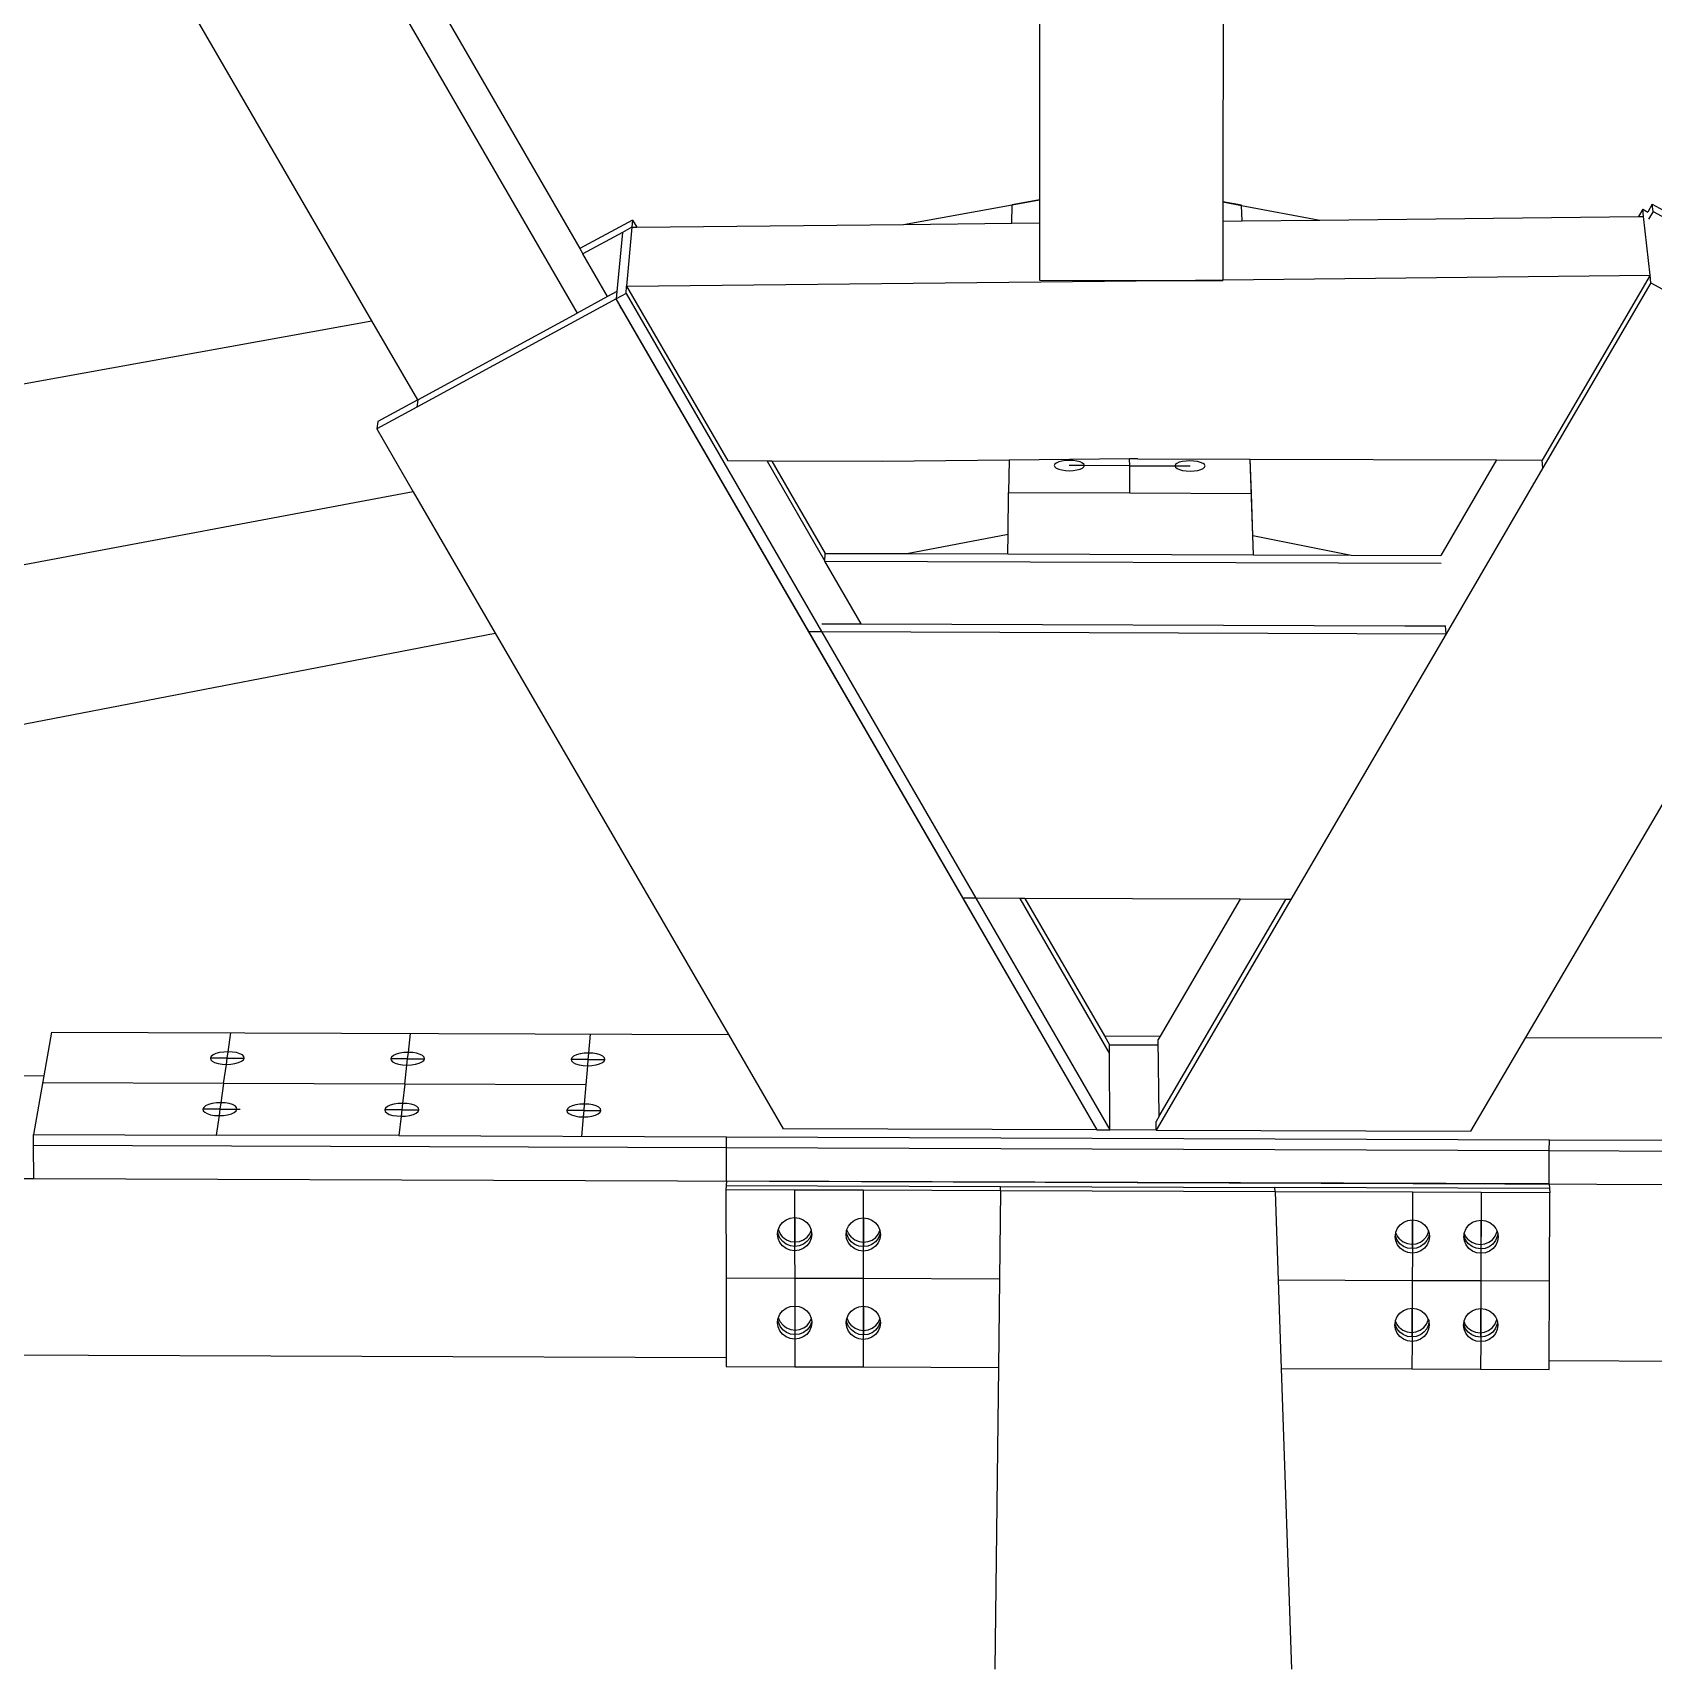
# Model space of a CAD drawing. Extents: x -61 to 68, y -78 to 75.
# Drawn here: x -14.03 to 11.53, y -77.65 to -51.82 of the extents above; entities that cross this region are included whole.
import ezdxf

# ---------------------------------------------------------------- set-up
doc = ezdxf.new("R2010")
doc.units = 0
doc.header["$MEASUREMENT"] = 0
doc.layers.get('0').update_dxf_attribs({"linetype": 'CONTINUOUS'})

msp = doc.modelspace()

# ---------------------------------------------------------------- linework, layer by layer
for p, q in [((-51.089, 22.631), (-5.445, -56.245)), ((-50.451, 22.655), (-5.401, -55.228)), ((-8.684, -56.365), (-52.14, 18.563)), ((1.854, -48.565), (1.85, -54.454)), ((4.756, -48.563), (4.744, -54.489)), ((1.417, -54.532), (1.85, -54.454)), ((1.417, -54.535), (1.85, -54.456)), ((1.85, -54.456), (1.849, -54.822)), ((1.85, -54.454), (1.85, -54.456)), ((5.038, -54.543), (4.744, -54.489)), ((4.744, -54.489), (4.744, -54.491)), ((4.744, -54.491), (5.038, -54.546)), ((4.744, -54.491), (4.744, -54.792)), ((-0.296, -54.845), (1.417, -54.535)), ((1.414, -54.827), (1.417, -54.535)), ((1.417, -54.532), (1.417, -54.535)), ((5.038, -54.546), (5.038, -54.543)), ((5.046, -54.789), (5.038, -54.546)), ((5.038, -54.546), (6.271, -54.776)), ((6.271, -54.776), (11.3, -54.722)), ((11.367, -54.607), (11.3, -54.722)), ((11.3, -54.722), (11.38, -54.722)), ((11.367, -54.607), (11.446, -54.65)), ((11.38, -54.722), (11.367, -54.607)), ((11.484, -55.649), (11.38, -54.722)), ((11.519, -54.525), (11.446, -54.65)), ((11.532, -54.639), (11.459, -54.765)), ((11.519, -54.525), (12.201, -54.901)), ((11.532, -54.639), (11.519, -54.525)), ((11.532, -54.639), (12.154, -54.982)), ((-4.57, -54.776), (-5.401, -55.228)), ((-4.731, -54.973), (-5.353, -55.311)), ((-4.731, -54.973), (-4.816, -55.902)), ((-4.58, -54.89), (-4.731, -54.973)), ((-4.58, -54.89), (-4.663, -55.819)), ((-4.57, -54.776), (-4.58, -54.89)), ((-4.58, -54.89), (-4.504, -54.89)), ((-4.57, -54.776), (-4.504, -54.89)), ((-4.504, -54.89), (-0.296, -54.845)), ((-0.296, -54.845), (1.414, -54.827)), ((1.414, -54.827), (1.849, -54.822)), ((1.849, -54.822), (1.849, -55.723)), ((4.744, -54.792), (4.742, -55.72)), ((4.744, -54.792), (5.046, -54.789)), ((5.046, -54.789), (6.271, -54.776)), ((-5.401, -55.228), (-5.353, -55.311)), ((-4.965, -55.983), (-5.353, -55.311)), ((-4.663, -55.819), (3.879, -55.729)), ((1.849, -55.723), (3.879, -55.729)), ((3.879, -55.729), (4.742, -55.72)), ((3.879, -55.729), (4.742, -55.732)), ((4.742, -55.72), (11.484, -55.649)), ((4.742, -55.72), (4.742, -55.732)), ((11.484, -55.649), (9.782, -58.566)), ((11.497, -55.767), (9.792, -58.687)), ((11.497, -55.767), (11.484, -55.649)), ((11.497, -55.767), (14.647, -57.501)), ((-4.826, -56.02), (-7.975, -57.732)), ((-4.965, -55.983), (-5.445, -56.245)), ((-4.816, -55.902), (-4.965, -55.983)), ((-4.816, -55.902), (-4.826, -56.02)), ((-4.673, -55.937), (-4.826, -56.02)), ((-1.789, -61.272), (-4.826, -56.02)), ((-4.742, -56.176), (-4.826, -56.02)), ((-4.673, -55.937), (-4.663, -55.819)), ((-4.673, -55.937), (-1.587, -61.272)), ((-4.663, -55.819), (-3.067, -58.578)), ((-7.96, -57.612), (-5.445, -56.245)), ((-4.742, -56.176), (2.754, -69.137)), ((-30.903, -60.391), (-8.684, -56.365)), ((-7.96, -57.612), (-8.684, -56.365)), ((-7.975, -57.732), (-8.605, -58.074)), ((-7.96, -57.612), (-8.588, -57.954)), ((-7.96, -57.612), (-7.975, -57.732)), ((-8.588, -57.954), (-8.605, -58.074)), ((-8.605, -58.074), (-8.029, -59.067)), ((-2.447, -58.58), (-3.067, -58.578)), ((-2.447, -58.58), (-1.535, -60.159)), ((-2.371, -58.58), (-2.447, -58.58)), ((-2.371, -58.58), (-1.529, -60.037)), ((-0.627, -58.586), (-2.371, -58.58)), ((1.37, -58.565), (-0.627, -58.586)), ((1.37, -58.565), (1.364, -59.078)), ((3.272, -58.546), (1.37, -58.565)), ((2.091, -58.63), (2.083, -58.651)), ((2.115, -58.611), (2.091, -58.63)), ((2.153, -58.594), (2.115, -58.611)), ((2.202, -58.582), (2.153, -58.594)), ((2.26, -58.574), (2.202, -58.582)), ((2.321, -58.571), (2.26, -58.574)), ((2.383, -58.574), (2.321, -58.571)), ((2.44, -58.582), (2.383, -58.574)), ((2.49, -58.595), (2.44, -58.582)), ((2.527, -58.612), (2.49, -58.595)), ((2.551, -58.631), (2.527, -58.612)), ((2.559, -58.652), (2.551, -58.631)), ((3.404, -58.544), (3.272, -58.546)), ((3.274, -58.654), (3.272, -58.546)), ((3.404, -58.544), (5.175, -58.55)), ((4.019, -58.617), (3.996, -58.636)), ((4.056, -58.6), (4.019, -58.617)), ((4.105, -58.588), (4.056, -58.6)), ((4.163, -58.58), (4.105, -58.588)), ((4.224, -58.577), (4.163, -58.58)), ((4.286, -58.58), (4.224, -58.577)), ((4.343, -58.589), (4.286, -58.58)), ((4.393, -58.601), (4.343, -58.589)), ((4.431, -58.618), (4.393, -58.601)), ((4.455, -58.637), (4.431, -58.618)), ((5.193, -59.09), (5.175, -58.55)), ((5.175, -58.55), (9.06, -58.563)), ((5.226, -60.06), (5.175, -58.55)), ((9.06, -58.563), (8.181, -60.07)), ((9.06, -58.563), (9.782, -58.566)), ((9.792, -58.687), (9.782, -58.566)), ((2.083, -58.651), (2.091, -58.671)), ((2.091, -58.671), (2.115, -58.691)), ((2.115, -58.691), (2.153, -58.708)), ((2.153, -58.708), (2.202, -58.72)), ((2.202, -58.72), (2.26, -58.729)), ((2.26, -58.729), (2.321, -58.732)), ((2.559, -58.652), (2.321, -58.651)), ((2.321, -58.732), (2.383, -58.729)), ((2.383, -58.729), (2.44, -58.721)), ((2.44, -58.721), (2.49, -58.709)), ((2.49, -58.709), (2.528, -58.692)), ((2.528, -58.692), (2.551, -58.673)), ((2.551, -58.673), (2.559, -58.652)), ((3.274, -58.654), (2.559, -58.652)), ((3.278, -59.084), (3.274, -58.654)), ((3.274, -58.654), (3.988, -58.657)), ((3.996, -58.636), (3.988, -58.657)), ((3.988, -58.657), (3.996, -58.677)), ((3.988, -58.657), (4.226, -58.657)), ((3.996, -58.677), (4.021, -58.697)), ((4.021, -58.697), (4.059, -58.714)), ((4.059, -58.714), (4.108, -58.727)), ((4.108, -58.727), (4.166, -58.735)), ((4.166, -58.735), (4.228, -58.738)), ((4.228, -58.738), (4.289, -58.735)), ((4.289, -58.735), (4.347, -58.727)), ((4.347, -58.727), (4.396, -58.715)), ((4.396, -58.715), (4.433, -58.698)), ((4.433, -58.698), (4.456, -58.679)), ((4.464, -58.658), (4.455, -58.637)), ((4.456, -58.679), (4.464, -58.658)), ((9.792, -58.687), (8.264, -61.307)), ((-8.029, -59.067), (-24.283, -62.115)), ((-8.029, -59.067), (-6.736, -61.294)), ((1.356, -59.732), (1.364, -59.078)), ((1.364, -59.078), (3.278, -59.084)), ((3.278, -59.084), (5.193, -59.09)), ((5.216, -59.757), (5.193, -59.09)), ((-0.245, -60.041), (1.356, -59.732)), ((1.353, -60.047), (1.356, -59.732)), ((5.216, -59.757), (6.77, -60.065)), ((5.226, -60.06), (5.216, -59.757)), ((-1.535, -60.159), (-1.529, -60.037)), ((-0.962, -61.149), (-1.535, -60.159)), ((-1.535, -60.159), (8.189, -60.192)), ((-1.529, -60.037), (-0.245, -60.041)), ((-0.245, -60.041), (1.353, -60.047)), ((1.353, -60.047), (5.226, -60.06)), ((5.226, -60.06), (6.77, -60.065)), ((6.77, -60.065), (8.181, -60.07)), ((-1.582, -61.147), (-0.962, -61.149)), ((-0.962, -61.149), (7.613, -61.179)), ((7.613, -61.179), (8.255, -61.181)), ((8.264, -61.307), (8.255, -61.181)), ((-26.447, -65.1), (-6.736, -61.294)), ((-6.736, -61.294), (-3.057, -67.633)), ((0.645, -65.479), (-1.789, -61.272)), ((-1.789, -61.272), (-1.587, -61.272)), ((-1.587, -61.272), (8.264, -61.307)), ((-1.587, -61.272), (0.846, -65.48)), ((8.264, -61.307), (5.817, -65.498)), ((13.226, -61.348), (9.518, -67.678)), ((2.76, -69.137), (0.645, -65.479)), ((0.846, -65.48), (0.645, -65.479)), ((0.846, -65.48), (2.961, -69.137)), ((1.543, -65.483), (0.846, -65.48)), ((1.619, -65.483), (1.543, -65.483)), ((2.955, -67.926), (1.543, -65.483)), ((1.619, -65.483), (2.874, -67.654)), ((5.016, -65.495), (1.619, -65.483)), ((5.817, -65.498), (3.692, -69.14)), ((3.739, -68.919), (5.736, -65.498)), ((5.016, -65.495), (3.755, -67.657)), ((5.736, -65.498), (5.016, -65.495)), ((5.817, -65.498), (5.736, -65.498)), ((-13.739, -67.596), (-13.859, -68.281)), ((-13.739, -67.596), (-3.057, -67.633)), ((-10.95, -67.904), (-10.907, -67.606)), ((-8.107, -67.914), (-8.074, -67.616)), ((-5.24, -67.626), (-5.265, -67.924)), ((-3.057, -67.633), (-2.196, -69.118)), ((2.874, -67.654), (3.755, -67.657)), ((2.874, -67.654), (2.954, -67.793)), ((3.755, -67.657), (3.723, -67.712)), ((-11.085, -67.917), (-11.142, -67.932)), ((-11.019, -67.907), (-11.085, -67.917)), ((-10.95, -67.904), (-11.019, -67.907)), ((-10.964, -68.003), (-10.95, -67.904)), ((-10.881, -67.907), (-10.95, -67.904)), ((-10.818, -67.917), (-10.881, -67.907)), ((-10.765, -67.934), (-10.818, -67.917)), ((-8.242, -67.927), (-8.299, -67.942)), ((-8.177, -67.917), (-8.242, -67.927)), ((-8.107, -67.914), (-8.177, -67.917)), ((-8.119, -68.013), (-8.107, -67.914)), ((-8.039, -67.917), (-8.107, -67.914)), ((-7.976, -67.928), (-8.039, -67.917)), ((-7.922, -67.944), (-7.976, -67.928)), ((-5.334, -67.927), (-5.399, -67.937)), ((-5.265, -67.924), (-5.334, -67.927)), ((-5.265, -67.924), (-5.273, -68.024)), ((-5.196, -67.927), (-5.265, -67.924)), ((-5.132, -67.938), (-5.196, -67.927)), ((2.955, -67.926), (2.954, -67.793)), ((2.954, -67.793), (3.724, -67.796)), ((2.961, -69.137), (2.955, -67.926)), ((3.739, -68.919), (3.723, -67.712)), ((9.518, -67.678), (8.65, -69.159)), ((9.518, -67.678), (11.774, -67.686)), ((-11.218, -67.977), (-11.231, -68.002)), ((-10.964, -68.003), (-11.231, -68.002)), ((-11.231, -68.002), (-11.225, -68.028)), ((-11.225, -68.028), (-11.202, -68.053)), ((-11.188, -67.953), (-11.218, -67.977)), ((-11.202, -68.053), (-11.163, -68.073)), ((-11.142, -67.932), (-11.188, -67.953)), ((-11.163, -68.073), (-11.11, -68.089)), ((-11.11, -68.089), (-11.047, -68.1)), ((-11.047, -68.1), (-10.978, -68.103)), ((-11.021, -68.404), (-10.978, -68.103)), ((-10.978, -68.103), (-10.964, -68.003)), ((-10.978, -68.103), (-10.909, -68.1)), ((-10.964, -68.003), (-10.697, -68.004)), ((-10.909, -68.1), (-10.843, -68.09)), ((-10.843, -68.09), (-10.785, -68.075)), ((-10.785, -68.075), (-10.74, -68.054)), ((-10.726, -67.954), (-10.765, -67.934)), ((-10.74, -68.054), (-10.71, -68.03)), ((-10.703, -67.978), (-10.726, -67.954)), ((-10.71, -68.03), (-10.697, -68.004)), ((-10.697, -68.004), (-10.703, -67.978)), ((-8.373, -67.987), (-8.385, -68.013)), ((-8.385, -68.013), (-8.379, -68.038)), ((-8.119, -68.013), (-8.385, -68.013)), ((-8.379, -68.038), (-8.355, -68.063)), ((-8.344, -67.963), (-8.373, -67.987)), ((-8.355, -68.063), (-8.315, -68.083)), ((-8.299, -67.942), (-8.344, -67.963)), ((-8.315, -68.083), (-8.262, -68.1)), ((-8.262, -68.1), (-8.199, -68.11)), ((-8.199, -68.11), (-8.13, -68.113)), ((-8.164, -68.415), (-8.13, -68.113)), ((-8.13, -68.113), (-8.119, -68.013)), ((-8.13, -68.113), (-8.06, -68.11)), ((-8.119, -68.013), (-7.852, -68.014)), ((-8.06, -68.11), (-7.995, -68.1)), ((-7.995, -68.1), (-7.938, -68.085)), ((-7.938, -68.085), (-7.893, -68.064)), ((-7.882, -67.964), (-7.922, -67.944)), ((-7.893, -68.064), (-7.864, -68.04)), ((-7.858, -67.989), (-7.882, -67.964)), ((-7.864, -68.04), (-7.852, -68.014)), ((-7.852, -68.014), (-7.858, -67.989)), ((-5.528, -67.997), (-5.54, -68.023)), ((-5.54, -68.023), (-5.533, -68.048)), ((-5.273, -68.024), (-5.54, -68.023)), ((-5.533, -68.048), (-5.508, -68.073)), ((-5.5, -67.973), (-5.528, -67.997)), ((-5.508, -68.073), (-5.468, -68.094)), ((-5.456, -67.952), (-5.5, -67.973)), ((-5.468, -68.094), (-5.414, -68.11)), ((-5.399, -67.937), (-5.456, -67.952)), ((-5.414, -68.11), (-5.35, -68.12)), ((-5.35, -68.12), (-5.281, -68.124)), ((-5.281, -68.124), (-5.306, -68.425)), ((-5.273, -68.024), (-5.281, -68.124)), ((-5.281, -68.124), (-5.212, -68.12)), ((-5.273, -68.024), (-5.006, -68.024)), ((-5.212, -68.12), (-5.146, -68.111)), ((-5.146, -68.111), (-5.09, -68.095)), ((-5.079, -67.954), (-5.132, -67.938)), ((-5.09, -68.095), (-5.046, -68.074)), ((-5.038, -67.974), (-5.079, -67.954)), ((-5.046, -68.074), (-5.017, -68.05)), ((-5.013, -67.999), (-5.038, -67.974)), ((-5.017, -68.05), (-5.006, -68.024)), ((-5.006, -68.024), (-5.013, -67.999)), ((-27.452, -68.232), (-13.859, -68.281)), ((-13.859, -68.281), (-14.02, -69.207)), ((-11.021, -68.404), (-13.878, -68.394)), ((-11.021, -68.404), (-11.065, -68.708)), ((-8.164, -68.415), (-11.021, -68.404)), ((-8.164, -68.415), (-8.198, -68.718)), ((-5.306, -68.425), (-8.164, -68.415)), ((-5.306, -68.425), (-5.331, -68.728)), ((-11.336, -68.782), (-11.349, -68.808)), ((-11.349, -68.808), (-11.343, -68.834)), ((-11.08, -68.809), (-11.349, -68.808)), ((-11.343, -68.834), (-11.32, -68.859)), ((-11.305, -68.757), (-11.336, -68.782)), ((-11.32, -68.859), (-11.28, -68.88)), ((-11.259, -68.737), (-11.305, -68.757)), ((-11.28, -68.88), (-11.227, -68.897)), ((-11.201, -68.721), (-11.259, -68.737)), ((-11.227, -68.897), (-11.163, -68.907)), ((-11.135, -68.711), (-11.201, -68.721)), ((-11.163, -68.907), (-11.094, -68.911)), ((-11.094, -68.911), (-11.138, -69.217)), ((-11.065, -68.708), (-11.135, -68.711)), ((-11.08, -68.809), (-11.094, -68.911)), ((-11.094, -68.911), (-11.024, -68.908)), ((-11.065, -68.708), (-11.08, -68.809)), ((-11.08, -68.809), (-10.811, -68.81)), ((-10.996, -68.711), (-11.065, -68.708)), ((-11.024, -68.908), (-10.958, -68.898)), ((-10.933, -68.722), (-10.996, -68.711)), ((-10.958, -68.898), (-10.9, -68.882)), ((-10.879, -68.738), (-10.933, -68.722)), ((-10.9, -68.882), (-10.854, -68.861)), ((-10.839, -68.759), (-10.879, -68.738)), ((-10.854, -68.861), (-10.823, -68.836)), ((-10.816, -68.784), (-10.839, -68.759)), ((-10.823, -68.836), (-10.811, -68.81)), ((-10.811, -68.81), (-10.816, -68.784)), ((-10.811, -68.81), (-10.76, -68.81)), ((-8.467, -68.792), (-8.479, -68.818)), ((-8.21, -68.819), (-8.479, -68.818)), ((-8.479, -68.818), (-8.473, -68.845)), ((-8.473, -68.845), (-8.449, -68.869)), ((-8.437, -68.768), (-8.467, -68.792)), ((-8.449, -68.869), (-8.408, -68.891)), ((-8.392, -68.747), (-8.437, -68.768)), ((-8.408, -68.891), (-8.354, -68.907)), ((-8.334, -68.731), (-8.392, -68.747)), ((-8.354, -68.907), (-8.291, -68.917)), ((-8.268, -68.721), (-8.334, -68.731)), ((-8.291, -68.917), (-8.221, -68.921)), ((-8.198, -68.718), (-8.268, -68.721)), ((-8.221, -68.921), (-8.256, -69.227)), ((-8.21, -68.819), (-8.221, -68.921)), ((-8.221, -68.921), (-8.151, -68.918)), ((-8.198, -68.718), (-8.21, -68.819)), ((-8.21, -68.819), (-7.941, -68.82)), ((-8.129, -68.721), (-8.198, -68.718)), ((-8.151, -68.918), (-8.085, -68.908)), ((-8.065, -68.732), (-8.129, -68.721)), ((-8.085, -68.908), (-8.027, -68.892)), ((-8.011, -68.748), (-8.065, -68.732)), ((-8.027, -68.892), (-7.982, -68.871)), ((-7.971, -68.769), (-8.011, -68.748)), ((-7.982, -68.871), (-7.953, -68.847)), ((-7.947, -68.794), (-7.971, -68.769)), ((-7.953, -68.847), (-7.941, -68.82)), ((-7.941, -68.82), (-7.947, -68.794)), ((-5.597, -68.802), (-5.608, -68.829)), ((-5.608, -68.829), (-5.601, -68.855)), ((-5.339, -68.83), (-5.608, -68.829)), ((-5.601, -68.855), (-5.577, -68.88)), ((-5.568, -68.778), (-5.597, -68.802)), ((-5.577, -68.88), (-5.535, -68.901)), ((-5.523, -68.757), (-5.568, -68.778)), ((-5.535, -68.901), (-5.481, -68.917)), ((-5.466, -68.741), (-5.523, -68.757)), ((-5.481, -68.917), (-5.417, -68.928)), ((-5.401, -68.731), (-5.466, -68.741)), ((-5.417, -68.928), (-5.347, -68.931)), ((-5.331, -68.728), (-5.401, -68.731)), ((-5.347, -68.931), (-5.373, -69.238)), ((-5.339, -68.83), (-5.347, -68.931)), ((-5.347, -68.931), (-5.277, -68.928)), ((-5.331, -68.728), (-5.339, -68.83)), ((-5.339, -68.83), (-5.07, -68.83)), ((-5.261, -68.732), (-5.331, -68.728)), ((-5.277, -68.928), (-5.212, -68.918)), ((-5.197, -68.742), (-5.261, -68.732)), ((-5.212, -68.918), (-5.155, -68.902)), ((-5.143, -68.758), (-5.197, -68.742)), ((-5.155, -68.902), (-5.11, -68.881)), ((-5.102, -68.78), (-5.143, -68.758)), ((-5.11, -68.881), (-5.081, -68.857)), ((-5.077, -68.804), (-5.102, -68.78)), ((-5.081, -68.857), (-5.07, -68.83)), ((-5.07, -68.83), (-5.077, -68.804)), ((3.739, -68.919), (3.69, -69.004)), ((-14.019, -69.381), (-14.02, -69.207)), ((-14.02, -69.207), (-11.138, -69.217)), ((-8.256, -69.227), (-11.138, -69.217)), ((2.754, -69.137), (-2.196, -69.118)), ((2.754, -69.137), (2.76, -69.137)), ((2.76, -69.137), (2.961, -69.137)), ((3.692, -69.14), (2.961, -69.137)), ((3.692, -69.14), (3.69, -69.004)), ((3.692, -69.14), (8.65, -69.159)), ((-14.016, -69.904), (-14.019, -69.381)), ((-3.089, -69.42), (-14.019, -69.381)), ((-8.256, -69.227), (-3.089, -69.246)), ((-3.089, -69.42), (-3.089, -69.246)), ((-3.089, -69.246), (9.895, -69.293)), ((-3.088, -69.943), (-3.089, -69.42)), ((9.894, -69.467), (-3.089, -69.42)), ((9.892, -69.99), (9.894, -69.467)), ((9.894, -69.467), (9.895, -69.293)), ((20.602, -69.505), (9.894, -69.467)), ((9.895, -69.293), (11.939, -69.3)), ((-28.897, -69.85), (-14.016, -69.904)), ((-14.016, -69.904), (20.598, -70.029)), ((-3.088, -69.943), (-3.092, -70.012)), ((9.892, -69.99), (-3.088, -69.943)), ((9.892, -69.99), (9.898, -70.059)), ((-3.092, -70.012), (-3.096, -70.081)), ((-3.096, -70.081), (-3.094, -71.476)), ((-2.013, -70.085), (-3.096, -70.081)), ((-3.092, -70.012), (1.236, -70.028)), ((-0.931, -70.089), (-2.013, -70.085)), ((-2.013, -70.085), (-2.013, -70.521)), ((1.235, -70.097), (-0.931, -70.089)), ((-0.931, -70.089), (-0.93, -70.525)), ((1.235, -70.097), (1.219, -71.492)), ((1.235, -70.097), (1.236, -70.028)), ((5.569, -70.112), (1.235, -70.097)), ((1.236, -70.028), (5.566, -70.043)), ((5.569, -70.112), (5.566, -70.043)), ((9.898, -70.059), (5.566, -70.043)), ((7.736, -70.12), (5.569, -70.112)), ((5.569, -70.112), (5.616, -71.508)), ((7.736, -70.12), (7.734, -70.557)), ((8.819, -70.124), (7.736, -70.12)), ((8.819, -70.124), (8.818, -70.561)), ((9.903, -70.128), (8.819, -70.124)), ((9.897, -71.524), (9.903, -70.128)), ((9.898, -70.059), (9.903, -70.128)), ((-2.283, -70.782), (-2.277, -70.734)), ((-2.277, -70.734), (-2.274, -70.714)), ((-2.271, -70.78), (-2.277, -70.734)), ((-2.274, -70.714), (-2.269, -70.701)), ((-2.269, -70.701), (-2.247, -70.651)), ((-2.267, -70.711), (-2.269, -70.701)), ((-2.24, -70.774), (-2.267, -70.711)), ((-2.247, -70.651), (-2.204, -70.597)), ((-2.204, -70.597), (-2.148, -70.556)), ((-2.148, -70.556), (-2.083, -70.53)), ((-2.083, -70.53), (-2.013, -70.521)), ((-2.013, -70.521), (-1.943, -70.53)), ((-2.013, -70.521), (-2.013, -71.044)), ((-2.01, -70.522), (-2.009, -70.975)), ((-1.943, -70.53), (-1.878, -70.557)), ((-1.878, -70.557), (-1.822, -70.598)), ((-1.822, -70.598), (-1.779, -70.653)), ((-1.779, -70.653), (-1.751, -70.716)), ((-1.772, -70.775), (-1.75, -70.724)), ((-1.751, -70.716), (-1.75, -70.724)), ((-1.75, -70.724), (-1.745, -70.76)), ((-1.745, -70.76), (-1.748, -70.782)), ((-1.745, -70.76), (-1.742, -70.784)), ((-1.201, -70.786), (-1.195, -70.741)), ((-1.195, -70.741), (-1.192, -70.718)), ((-1.189, -70.784), (-1.195, -70.741)), ((-1.192, -70.718), (-1.187, -70.708)), ((-1.187, -70.708), (-1.165, -70.655)), ((-1.187, -70.714), (-1.187, -70.708)), ((-1.159, -70.778), (-1.187, -70.714)), ((-1.165, -70.655), (-1.122, -70.601)), ((-1.122, -70.601), (-1.066, -70.56)), ((-1.066, -70.56), (-1, -70.534)), ((-1, -70.534), (-0.93, -70.525)), ((-0.93, -70.525), (-0.86, -70.534)), ((-0.93, -70.525), (-0.93, -71.048)), ((-0.928, -70.525), (-0.928, -70.979)), ((-0.86, -70.534), (-0.795, -70.561)), ((-0.795, -70.561), (-0.739, -70.602)), ((-0.739, -70.602), (-0.696, -70.657)), ((-0.696, -70.657), (-0.669, -70.72)), ((-0.691, -70.779), (-0.668, -70.725)), ((-0.669, -70.72), (-0.668, -70.725)), ((-0.668, -70.725), (-0.663, -70.761)), ((-0.663, -70.761), (-0.667, -70.786)), ((-0.663, -70.761), (-0.66, -70.788)), ((7.465, -70.797), (7.47, -70.761)), ((7.47, -70.761), (7.472, -70.75)), ((7.491, -70.809), (7.47, -70.761)), ((7.472, -70.75), (7.499, -70.687)), ((7.499, -70.687), (7.542, -70.633)), ((7.542, -70.633), (7.599, -70.591)), ((7.599, -70.591), (7.664, -70.565)), ((7.664, -70.565), (7.734, -70.557)), ((7.73, -70.557), (7.729, -71.01)), ((7.734, -70.557), (7.733, -71.08)), ((7.734, -70.557), (7.804, -70.566)), ((7.804, -70.566), (7.87, -70.592)), ((7.87, -70.592), (7.925, -70.634)), ((7.925, -70.634), (7.968, -70.688)), ((7.959, -70.811), (7.987, -70.748)), ((7.968, -70.688), (7.988, -70.735)), ((7.987, -70.748), (7.988, -70.735)), ((7.988, -70.735), (7.995, -70.752)), ((7.997, -70.768), (7.991, -70.817)), ((7.995, -70.752), (7.997, -70.768)), ((7.997, -70.768), (8.004, -70.819)), ((8.548, -70.804), (8.553, -70.768)), ((8.553, -70.768), (8.555, -70.754)), ((8.573, -70.813), (8.553, -70.768)), ((8.555, -70.754), (8.583, -70.691)), ((8.583, -70.691), (8.626, -70.636)), ((8.626, -70.636), (8.682, -70.595)), ((8.682, -70.595), (8.748, -70.569)), ((8.748, -70.569), (8.818, -70.561)), ((8.813, -70.561), (8.811, -71.014)), ((8.818, -70.561), (8.816, -71.084)), ((8.818, -70.561), (8.888, -70.57)), ((8.888, -70.57), (8.953, -70.596)), ((8.953, -70.596), (9.009, -70.638)), ((9.009, -70.638), (9.052, -70.692)), ((9.041, -70.815), (9.068, -70.752)), ((9.052, -70.692), (9.07, -70.736)), ((9.068, -70.752), (9.07, -70.736)), ((9.07, -70.736), (9.079, -70.755)), ((9.08, -70.769), (9.073, -70.821)), ((9.079, -70.755), (9.08, -70.769)), ((9.08, -70.769), (9.088, -70.823)), ((-2.274, -70.849), (-2.283, -70.782)), ((-2.247, -70.913), (-2.274, -70.849)), ((-2.244, -70.843), (-2.271, -70.78)), ((-2.204, -70.967), (-2.247, -70.913)), ((-2.201, -70.897), (-2.244, -70.843)), ((-2.197, -70.828), (-2.24, -70.774)), ((-2.148, -71.009), (-2.204, -70.967)), ((-2.145, -70.939), (-2.201, -70.897)), ((-2.197, -70.828), (-2.141, -70.87)), ((-2.083, -71.035), (-2.148, -71.009)), ((-2.079, -70.965), (-2.145, -70.939)), ((-2.141, -70.87), (-2.076, -70.896)), ((-2.009, -70.975), (-2.079, -70.965)), ((-2.076, -70.896), (-2.006, -70.905)), ((-1.939, -70.966), (-2.009, -70.975)), ((-2.006, -70.905), (-1.936, -70.896)), ((-1.877, -71.01), (-1.943, -71.036)), ((-1.874, -70.94), (-1.939, -70.966)), ((-1.936, -70.896), (-1.871, -70.871)), ((-1.821, -70.968), (-1.877, -71.01)), ((-1.818, -70.899), (-1.874, -70.94)), ((-1.871, -70.871), (-1.815, -70.829)), ((-1.778, -70.914), (-1.821, -70.968)), ((-1.775, -70.845), (-1.818, -70.899)), ((-1.815, -70.829), (-1.772, -70.775)), ((-1.751, -70.851), (-1.778, -70.914)), ((-1.748, -70.782), (-1.775, -70.845)), ((-1.742, -70.784), (-1.751, -70.851)), ((-1.192, -70.853), (-1.201, -70.786)), ((-1.165, -70.917), (-1.192, -70.853)), ((-1.162, -70.847), (-1.189, -70.784)), ((-1.122, -70.971), (-1.165, -70.917)), ((-1.119, -70.901), (-1.162, -70.847)), ((-1.117, -70.832), (-1.159, -70.778)), ((-1.065, -71.013), (-1.122, -70.971)), ((-1.063, -70.943), (-1.119, -70.901)), ((-1.117, -70.832), (-1.061, -70.874)), ((-1, -71.039), (-1.065, -71.013)), ((-0.998, -70.969), (-1.063, -70.943)), ((-1.061, -70.874), (-0.995, -70.9)), ((-0.928, -70.979), (-0.998, -70.969)), ((-0.995, -70.9), (-0.925, -70.909)), ((-0.858, -70.97), (-0.928, -70.979)), ((-0.925, -70.909), (-0.855, -70.9)), ((-0.795, -71.014), (-0.86, -71.04)), ((-0.793, -70.944), (-0.858, -70.97)), ((-0.855, -70.9), (-0.79, -70.875)), ((-0.739, -70.972), (-0.795, -71.014)), ((-0.737, -70.903), (-0.793, -70.944)), ((-0.79, -70.875), (-0.734, -70.833)), ((-0.696, -70.918), (-0.739, -70.972)), ((-0.694, -70.849), (-0.737, -70.903)), ((-0.734, -70.833), (-0.691, -70.779)), ((-0.669, -70.855), (-0.696, -70.918)), ((-0.667, -70.786), (-0.694, -70.849)), ((-0.66, -70.788), (-0.669, -70.855)), ((7.463, -70.817), (7.465, -70.797)), ((7.472, -70.885), (7.463, -70.817)), ((7.468, -70.815), (7.465, -70.797)), ((7.495, -70.879), (7.468, -70.815)), ((7.498, -70.948), (7.472, -70.885)), ((7.534, -70.863), (7.491, -70.809)), ((7.537, -70.933), (7.495, -70.879)), ((7.541, -71.003), (7.498, -70.948)), ((7.534, -70.863), (7.59, -70.905)), ((7.593, -70.975), (7.537, -70.933)), ((7.597, -71.044), (7.541, -71.003)), ((7.59, -70.905), (7.655, -70.931)), ((7.659, -71.001), (7.593, -70.975)), ((7.655, -70.931), (7.725, -70.941)), ((7.729, -71.01), (7.659, -71.001)), ((7.725, -70.941), (7.795, -70.932)), ((7.799, -71.002), (7.729, -71.01)), ((7.795, -70.932), (7.86, -70.906)), ((7.864, -70.976), (7.799, -71.002)), ((7.86, -70.906), (7.916, -70.865)), ((7.92, -70.934), (7.864, -70.976)), ((7.924, -71.004), (7.868, -71.045)), ((7.916, -70.865), (7.959, -70.811)), ((7.963, -70.88), (7.92, -70.934)), ((7.967, -70.95), (7.924, -71.004)), ((7.991, -70.817), (7.963, -70.88)), ((7.995, -70.887), (7.967, -70.95)), ((8.004, -70.819), (7.995, -70.887)), ((8.546, -70.821), (8.548, -70.804)), ((8.555, -70.889), (8.546, -70.821)), ((8.55, -70.819), (8.548, -70.804)), ((8.577, -70.883), (8.55, -70.819)), ((8.582, -70.952), (8.555, -70.889)), ((8.615, -70.867), (8.573, -70.813)), ((8.62, -70.937), (8.577, -70.883)), ((8.625, -71.007), (8.582, -70.952)), ((8.615, -70.867), (8.671, -70.909)), ((8.676, -70.979), (8.62, -70.937)), ((8.68, -71.048), (8.625, -71.007)), ((8.671, -70.909), (8.736, -70.935)), ((8.741, -71.005), (8.676, -70.979)), ((8.736, -70.935), (8.806, -70.945)), ((8.811, -71.014), (8.741, -71.005)), ((8.806, -70.945), (8.876, -70.936)), ((8.881, -71.006), (8.811, -71.014)), ((8.876, -70.936), (8.942, -70.91)), ((8.946, -70.98), (8.881, -71.006)), ((8.942, -70.91), (8.998, -70.869)), ((9.003, -70.938), (8.946, -70.98)), ((9.008, -71.008), (8.951, -71.049)), ((8.998, -70.869), (9.041, -70.815)), ((9.046, -70.884), (9.003, -70.938)), ((9.051, -70.954), (9.008, -71.008)), ((9.073, -70.821), (9.046, -70.884)), ((9.078, -70.891), (9.051, -70.954)), ((9.088, -70.823), (9.078, -70.891)), ((-2.013, -71.044), (-2.083, -71.035)), ((-1.943, -71.036), (-2.013, -71.044)), ((-2.013, -71.044), (-2.012, -71.48)), ((-0.93, -71.048), (-1, -71.039)), ((-0.86, -71.04), (-0.93, -71.048)), ((-0.93, -71.048), (-0.93, -71.484)), ((7.662, -71.071), (7.597, -71.044)), ((7.733, -71.08), (7.662, -71.071)), ((7.733, -71.08), (7.731, -71.516)), ((7.803, -71.071), (7.733, -71.08)), ((7.868, -71.045), (7.803, -71.071)), ((8.746, -71.075), (8.68, -71.048)), ((8.816, -71.084), (8.746, -71.075)), ((8.816, -71.084), (8.814, -71.52)), ((8.886, -71.075), (8.816, -71.084)), ((8.951, -71.049), (8.886, -71.075)), ((-2.012, -71.48), (-3.094, -71.476)), ((-3.094, -71.476), (-3.093, -72.728)), ((-2.012, -71.48), (-2.012, -71.916)), ((-0.93, -71.484), (-2.012, -71.48)), ((1.219, -71.492), (-0.93, -71.484)), ((-0.93, -71.484), (-0.93, -71.92)), ((1.219, -71.492), (1.203, -72.886)), ((7.731, -71.516), (5.616, -71.508)), ((5.616, -71.508), (5.664, -72.902)), ((7.731, -71.516), (7.73, -71.952)), ((8.814, -71.52), (7.731, -71.516)), ((8.814, -71.52), (8.813, -71.956)), ((9.897, -71.524), (8.814, -71.52)), ((9.892, -72.776), (9.897, -71.524)), ((-2.267, -72.095), (-2.246, -72.046)), ((-2.246, -72.046), (-2.203, -71.992)), ((-2.203, -71.992), (-2.147, -71.95)), ((-2.147, -71.95), (-2.082, -71.924)), ((-2.082, -71.924), (-2.012, -71.916)), ((-2.012, -71.916), (-1.942, -71.925)), ((-2.012, -71.916), (-2.011, -72.438)), ((-2.009, -71.916), (-2.008, -72.368)), ((-1.942, -71.925), (-1.877, -71.951)), ((-1.877, -71.951), (-1.821, -71.993)), ((-1.821, -71.993), (-1.778, -72.047)), ((-1.778, -72.047), (-1.75, -72.11)), ((-1.186, -72.102), (-1.164, -72.05)), ((-1.164, -72.05), (-1.121, -71.996)), ((-1.121, -71.996), (-1.065, -71.954)), ((-1.065, -71.954), (-1, -71.928)), ((-1, -71.928), (-0.93, -71.92)), ((-0.93, -71.92), (-0.86, -71.929)), ((-0.93, -71.92), (-0.93, -72.442)), ((-0.927, -71.92), (-0.927, -72.372)), ((-0.86, -71.929), (-0.795, -71.955)), ((-0.795, -71.955), (-0.739, -71.997)), ((-0.739, -71.997), (-0.696, -72.051)), ((-0.696, -72.051), (-0.668, -72.114)), ((7.495, -72.082), (7.538, -72.028)), ((7.538, -72.028), (7.594, -71.986)), ((7.594, -71.986), (7.66, -71.96)), ((7.66, -71.96), (7.73, -71.952)), ((7.726, -71.952), (7.724, -72.404)), ((7.73, -71.952), (7.728, -72.474)), ((7.73, -71.952), (7.8, -71.961)), ((7.8, -71.961), (7.865, -71.987)), ((7.865, -71.987), (7.921, -72.029)), ((7.921, -72.029), (7.964, -72.083)), ((8.578, -72.086), (8.621, -72.032)), ((8.621, -72.032), (8.677, -71.99)), ((8.677, -71.99), (8.742, -71.964)), ((8.742, -71.964), (8.813, -71.956)), ((8.808, -71.956), (8.806, -72.408)), ((8.813, -71.956), (8.811, -72.478)), ((8.813, -71.956), (8.883, -71.965)), ((8.883, -71.965), (8.948, -71.991)), ((8.948, -71.991), (9.004, -72.033)), ((9.004, -72.033), (9.047, -72.087)), ((-2.282, -72.176), (-2.276, -72.128)), ((-2.273, -72.244), (-2.282, -72.176)), ((-2.276, -72.128), (-2.273, -72.108)), ((-2.269, -72.173), (-2.276, -72.128)), ((-2.273, -72.108), (-2.267, -72.095)), ((-2.246, -72.307), (-2.273, -72.244)), ((-2.242, -72.236), (-2.269, -72.173)), ((-2.266, -72.103), (-2.267, -72.095)), ((-2.239, -72.166), (-2.266, -72.103)), ((-2.203, -72.361), (-2.246, -72.307)), ((-2.199, -72.29), (-2.242, -72.236)), ((-2.196, -72.22), (-2.239, -72.166)), ((-2.143, -72.332), (-2.199, -72.29)), ((-2.196, -72.22), (-2.14, -72.262)), ((-2.14, -72.262), (-2.075, -72.288)), ((-2.075, -72.288), (-2.005, -72.297)), ((-2.005, -72.297), (-1.935, -72.288)), ((-1.935, -72.288), (-1.87, -72.263)), ((-1.817, -72.292), (-1.873, -72.333)), ((-1.87, -72.263), (-1.814, -72.221)), ((-1.777, -72.309), (-1.82, -72.363)), ((-1.774, -72.238), (-1.817, -72.292)), ((-1.814, -72.221), (-1.771, -72.168)), ((-1.75, -72.246), (-1.777, -72.309)), ((-1.747, -72.175), (-1.774, -72.238)), ((-1.771, -72.168), (-1.75, -72.117)), ((-1.75, -72.11), (-1.75, -72.117)), ((-1.75, -72.117), (-1.744, -72.154)), ((-1.741, -72.178), (-1.75, -72.246)), ((-1.744, -72.154), (-1.747, -72.175)), ((-1.744, -72.154), (-1.741, -72.178)), ((-1.2, -72.18), (-1.194, -72.135)), ((-1.191, -72.248), (-1.2, -72.18)), ((-1.194, -72.135), (-1.191, -72.112)), ((-1.188, -72.177), (-1.194, -72.135)), ((-1.191, -72.112), (-1.186, -72.102)), ((-1.164, -72.311), (-1.191, -72.248)), ((-1.161, -72.24), (-1.188, -72.177)), ((-1.186, -72.107), (-1.186, -72.102)), ((-1.159, -72.17), (-1.186, -72.107)), ((-1.121, -72.365), (-1.164, -72.311)), ((-1.118, -72.294), (-1.161, -72.24)), ((-1.116, -72.224), (-1.159, -72.17)), ((-1.062, -72.336), (-1.118, -72.294)), ((-1.116, -72.224), (-1.06, -72.266)), ((-1.06, -72.266), (-0.995, -72.292)), ((-0.995, -72.292), (-0.925, -72.301)), ((-0.925, -72.301), (-0.855, -72.292)), ((-0.855, -72.292), (-0.79, -72.267)), ((-0.736, -72.296), (-0.792, -72.337)), ((-0.79, -72.267), (-0.734, -72.225)), ((-0.695, -72.313), (-0.738, -72.367)), ((-0.693, -72.242), (-0.736, -72.296)), ((-0.734, -72.225), (-0.691, -72.172)), ((-0.668, -72.25), (-0.695, -72.313)), ((-0.666, -72.179), (-0.693, -72.242)), ((-0.691, -72.172), (-0.668, -72.118)), ((-0.668, -72.114), (-0.668, -72.118)), ((-0.668, -72.118), (-0.663, -72.155)), ((-0.659, -72.182), (-0.668, -72.25)), ((-0.663, -72.155), (-0.666, -72.179)), ((-0.663, -72.155), (-0.659, -72.182)), ((7.458, -72.212), (7.461, -72.191)), ((7.467, -72.28), (7.458, -72.212)), ((7.461, -72.191), (7.466, -72.154)), ((7.463, -72.209), (7.461, -72.191)), ((7.49, -72.272), (7.463, -72.209)), ((7.466, -72.154), (7.468, -72.144)), ((7.487, -72.202), (7.466, -72.154)), ((7.494, -72.343), (7.467, -72.28)), ((7.468, -72.144), (7.495, -72.082)), ((7.529, -72.256), (7.487, -72.202)), ((7.533, -72.327), (7.49, -72.272)), ((7.529, -72.256), (7.585, -72.298)), ((7.585, -72.298), (7.65, -72.324)), ((7.79, -72.325), (7.855, -72.299)), ((7.855, -72.299), (7.912, -72.257)), ((7.912, -72.257), (7.955, -72.204)), ((7.959, -72.274), (7.916, -72.328)), ((7.955, -72.204), (7.982, -72.141)), ((7.986, -72.211), (7.959, -72.274)), ((7.99, -72.282), (7.963, -72.345)), ((7.964, -72.083), (7.983, -72.13)), ((7.982, -72.141), (7.983, -72.13)), ((7.983, -72.13), (7.991, -72.146)), ((7.993, -72.163), (7.986, -72.211)), ((8, -72.214), (7.99, -72.282)), ((7.991, -72.146), (7.993, -72.163)), ((7.993, -72.163), (8, -72.214)), ((8.541, -72.216), (8.543, -72.198)), ((8.55, -72.284), (8.541, -72.216)), ((8.543, -72.198), (8.549, -72.161)), ((8.545, -72.213), (8.543, -72.198)), ((8.572, -72.276), (8.545, -72.213)), ((8.549, -72.161), (8.55, -72.148)), ((8.568, -72.206), (8.549, -72.161)), ((8.55, -72.148), (8.578, -72.086)), ((8.577, -72.347), (8.55, -72.284)), ((8.61, -72.26), (8.568, -72.206)), ((8.615, -72.331), (8.572, -72.276)), ((8.61, -72.26), (8.666, -72.302)), ((8.666, -72.302), (8.731, -72.328)), ((8.871, -72.329), (8.936, -72.303)), ((8.936, -72.303), (8.993, -72.261)), ((8.993, -72.261), (9.036, -72.208)), ((9.041, -72.278), (8.997, -72.332)), ((9.036, -72.208), (9.063, -72.145)), ((9.068, -72.215), (9.041, -72.278)), ((9.073, -72.286), (9.046, -72.349)), ((9.047, -72.087), (9.065, -72.131)), ((9.063, -72.145), (9.065, -72.131)), ((9.065, -72.131), (9.073, -72.15)), ((9.075, -72.164), (9.068, -72.215)), ((9.073, -72.15), (9.075, -72.164)), ((9.082, -72.218), (9.073, -72.286)), ((9.075, -72.164), (9.082, -72.218)), ((-2.147, -72.403), (-2.203, -72.361)), ((-2.081, -72.429), (-2.147, -72.403)), ((-2.078, -72.359), (-2.143, -72.332)), ((-2.011, -72.438), (-2.081, -72.429)), ((-2.008, -72.368), (-2.078, -72.359)), ((-1.941, -72.43), (-2.011, -72.438)), ((-2.011, -72.438), (-2.011, -72.874)), ((-1.938, -72.359), (-2.008, -72.368)), ((-1.876, -72.404), (-1.941, -72.43)), ((-1.873, -72.333), (-1.938, -72.359)), ((-1.82, -72.363), (-1.876, -72.404)), ((-1.065, -72.407), (-1.121, -72.365)), ((-1, -72.433), (-1.065, -72.407)), ((-0.997, -72.363), (-1.062, -72.336)), ((-0.93, -72.442), (-1, -72.433)), ((-0.927, -72.372), (-0.997, -72.363)), ((-0.86, -72.434), (-0.93, -72.442)), ((-0.93, -72.442), (-0.929, -72.878)), ((-0.857, -72.363), (-0.927, -72.372)), ((-0.794, -72.408), (-0.86, -72.434)), ((-0.792, -72.337), (-0.857, -72.363)), ((-0.738, -72.367), (-0.794, -72.408)), ((7.537, -72.397), (7.494, -72.343)), ((7.589, -72.368), (7.533, -72.327)), ((7.593, -72.439), (7.537, -72.397)), ((7.654, -72.395), (7.589, -72.368)), ((7.658, -72.465), (7.593, -72.439)), ((7.65, -72.324), (7.72, -72.333)), ((7.724, -72.404), (7.654, -72.395)), ((7.728, -72.474), (7.658, -72.465)), ((7.72, -72.333), (7.79, -72.325)), ((7.794, -72.395), (7.724, -72.404)), ((7.728, -72.474), (7.727, -72.91)), ((7.798, -72.466), (7.728, -72.474)), ((7.859, -72.369), (7.794, -72.395)), ((7.863, -72.44), (7.798, -72.466)), ((7.916, -72.328), (7.859, -72.369)), ((7.92, -72.399), (7.863, -72.44)), ((7.963, -72.345), (7.92, -72.399)), ((8.62, -72.401), (8.577, -72.347)), ((8.671, -72.372), (8.615, -72.331)), ((8.675, -72.443), (8.62, -72.401)), ((8.736, -72.399), (8.671, -72.372)), ((8.741, -72.469), (8.675, -72.443)), ((8.731, -72.328), (8.801, -72.337)), ((8.806, -72.408), (8.736, -72.399)), ((8.811, -72.478), (8.741, -72.469)), ((8.801, -72.337), (8.871, -72.329)), ((8.876, -72.399), (8.806, -72.408)), ((8.811, -72.478), (8.809, -72.914)), ((8.881, -72.47), (8.811, -72.478)), ((8.941, -72.373), (8.876, -72.399)), ((8.946, -72.444), (8.881, -72.47)), ((8.997, -72.332), (8.941, -72.373)), ((9.002, -72.403), (8.946, -72.444)), ((9.046, -72.349), (9.002, -72.403)), ((-28.864, -72.632), (-3.093, -72.728)), ((-3.093, -72.728), (-3.093, -72.87)), ((9.892, -72.776), (35.736, -72.872)), ((9.892, -72.918), (9.892, -72.776)), ((-3.093, -72.87), (-2.011, -72.874)), ((-2.011, -72.874), (-0.929, -72.878)), ((-0.929, -72.878), (1.203, -72.886)), ((1.203, -72.886), (1.147, -77.649)), ((5.664, -72.902), (7.727, -72.91)), ((5.664, -72.902), (5.825, -77.649)), ((7.727, -72.91), (8.809, -72.914)), ((8.809, -72.914), (9.892, -72.918))]:
    msp.add_line(p, q)

doc.saveas('drawing.dxf')
